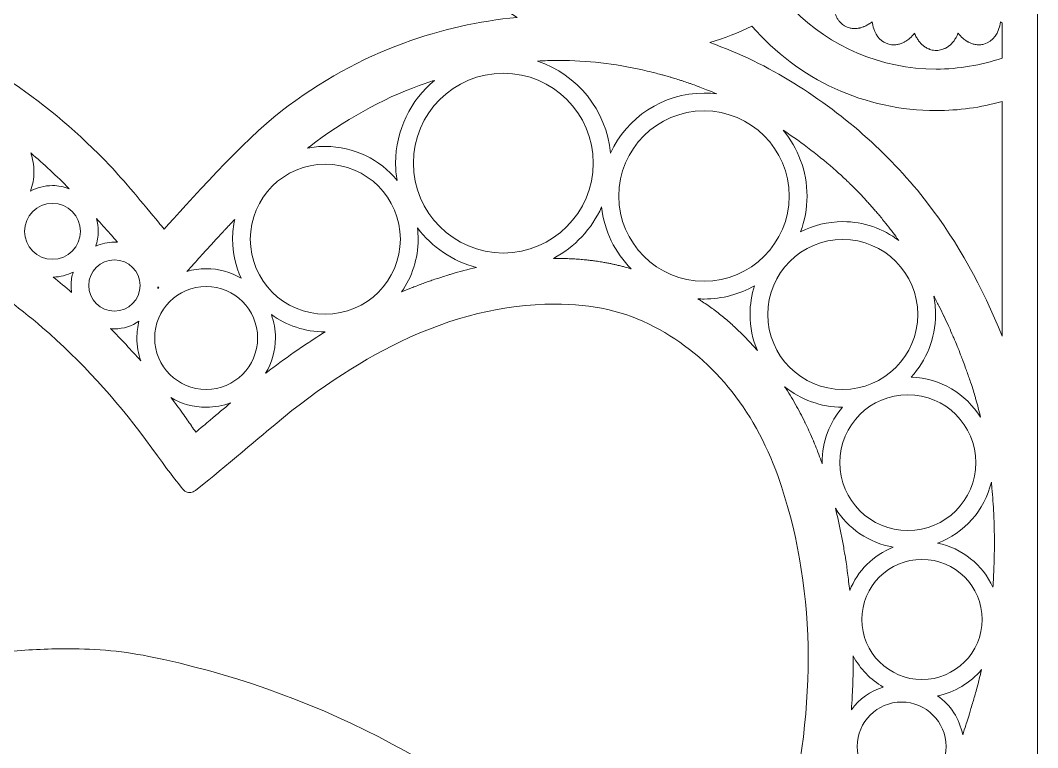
# Model space of a CAD drawing. Header units: millimetres. Extents: x 31 to 886, y -1164 to 562.
# Drawn here: x 657.4 to 886.3, y -311.6 to -148 of the extents above; entities that cross this region are included whole.
import ezdxf

# ---------------------------------------------------------------- set-up
doc = ezdxf.new("R2010")
doc.units = ezdxf.units.MM
doc.header["$MEASUREMENT"] = 0
doc.layers.add('Layer 3', color=7, linetype='Continuous')

msp = doc.modelspace()

# ---------------------------------------------------------------- linework, layer by layer
at = {"layer": 'Layer 3', "lineweight": 0}
msp.add_lwpolyline([(501, -19.87), (501, -581.1), (886.3, -581.1), (886.3, -19.87), (501, -19.87)], dxfattribs=at)
for points, knots in [([(509, -27.87), (509, -27.87), (653.34, -27.87), (653.34, -27.87), (659.46, -42.62), (671.61, -53.88), (686.76, -58.89), (685.58, -74.8), (691.34, -90.34), (702.63, -101.64), (712.98, -111.99), (726.7, -117.69), (741.24, -117.69), (741.24, -117.69), (741.24, -117.69), (741.24, -117.69), (742.61, -117.69), (744, -117.64), (745.38, -117.54), (749.54, -130.11), (757.91, -140.55), (769.19, -147.3), (760.58, -148.12), (752.2, -150.02), (743.68, -153.09), (734.25, -156.48), (724.95, -161.65), (716.04, -168.47), (707.96, -174.65), (694.55, -189.61), (689.78, -194.95), (689.39, -194.47), (688.94, -193.93), (688.49, -193.39), (685.31, -189.53), (680.5, -183.7), (677.57, -180.63), (663.85, -166.29), (648.45, -155.87), (631.79, -149.69), (622.95, -146.4), (612.97, -144.41), (602.12, -143.76), (601.3, -143.71), (600.57, -143.68), (599.9, -143.69), (599.67, -143.69), (599.46, -143.69), (599.25, -143.7), (584.49, -144.12), (570.85, -147.29), (558.71, -153.11), (546.48, -158.97), (535.47, -167.9), (525.05, -180.39), (521.56, -184.58), (518.84, -188.71), (516.95, -192.67), (514.18, -198.52), (511.13, -205.13), (509, -211.68), (509, -211.68), (509, -27.87), (509, -27.87)], [0, 0, 0, 0, 1, 1, 1, 2, 2, 2, 3, 3, 3, 4, 4, 4, 5, 5, 5, 6, 6, 6, 7, 7, 7, 8, 8, 8, 9, 9, 9, 10, 10, 10, 11, 11, 11, 12, 12, 12, 13, 13, 13, 14, 14, 14, 15, 15, 15, 16, 16, 16, 17, 17, 17, 18, 18, 18, 19, 19, 19, 20, 20, 20, 21, 21, 21, 21]), ([(878.3, -156.44), (873.53, -158.09), (868.55, -158.93), (863.48, -158.93), (838.42, -158.93), (818.02, -138.53), (818.02, -113.47), (818.02, -112.86), (818.03, -112.24), (818.06, -111.64), (818.06, -111.54), (818.07, -111.44), (818.08, -111.33), (818.08, -111.24), (818.09, -111.14), (818.09, -111.05), (818.09, -111.05), (818.11, -110.79), (818.11, -110.79), (818.12, -110.47), (818.14, -110.15), (818.17, -109.83), (818.18, -109.71), (818.19, -109.6), (818.2, -109.47), (818.2, -109.47), (818.25, -108.94), (818.25, -108.94), (818.28, -108.63), (818.31, -108.32), (818.35, -108.02), (818.36, -107.89), (818.38, -107.77), (818.4, -107.62), (818.4, -107.62), (818.49, -107.03), (818.49, -107.03), (818.52, -106.76), (818.56, -106.49), (818.6, -106.22), (818.62, -106.08), (818.65, -105.94), (818.68, -105.78), (818.68, -105.78), (818.78, -105.21), (818.78, -105.21), (818.78, -105.21), (818.79, -105.18), (818.79, -105.17), (818.83, -104.93), (818.88, -104.68), (818.93, -104.44), (818.96, -104.3), (818.99, -104.16), (819.02, -104.02), (819.02, -104.02), (819.15, -103.43), (819.15, -103.43), (819.21, -103.17), (819.26, -102.92), (819.32, -102.66), (819.36, -102.53), (819.39, -102.4), (819.44, -102.24), (819.44, -102.24), (819.59, -101.66), (819.59, -101.66), (819.65, -101.41), (819.72, -101.15), (819.79, -100.9), (819.84, -100.74), (819.89, -100.58), (819.95, -100.4), (819.95, -100.4), (820.04, -100.09), (820.04, -100.09), (820.26, -100.01), (820.49, -99.93), (820.72, -99.85), (820.72, -99.85), (820.78, -99.82), (820.78, -99.82), (821.42, -99.58), (822.04, -99.33), (822.64, -99.06), (822.64, -99.06), (822.75, -99.01), (822.75, -99.01), (823.01, -98.89), (823.27, -98.77), (823.54, -98.63), (823.6, -98.6), (823.67, -98.57), (823.72, -98.54), (823.72, -98.54), (823.81, -98.49), (823.81, -98.49), (824.03, -98.38), (824.24, -98.27), (824.45, -98.16), (824.53, -98.12), (824.62, -98.07), (824.69, -98.02), (824.69, -98.02), (824.86, -97.93), (824.86, -97.93), (825.03, -97.83), (825.2, -97.73), (825.37, -97.63), (825.46, -97.57), (825.55, -97.51), (825.64, -97.45), (825.64, -97.45), (825.74, -97.39), (825.74, -97.39), (825.91, -97.28), (826.09, -97.16), (826.27, -97.04), (826.37, -96.98), (826.47, -96.9), (826.56, -96.83), (826.56, -96.83), (826.65, -96.77), (826.65, -96.77), (826.82, -96.65), (826.99, -96.53), (827.15, -96.4), (827.19, -96.37), (827.23, -96.34), (827.28, -96.3), (827.28, -96.31), (827.28, -96.31), (827.28, -96.31), (827.32, -96.47), (827.36, -96.61), (827.4, -96.69), (827.4, -96.69), (827.45, -96.86), (827.45, -96.86), (827.49, -96.98), (827.55, -97.18), (827.64, -97.39), (827.7, -97.52), (827.77, -97.65), (827.83, -97.75), (827.83, -97.75), (827.92, -97.92), (827.92, -97.92), (827.99, -98.06), (828.08, -98.23), (828.2, -98.41), (828.27, -98.53), (828.36, -98.64), (828.44, -98.73), (828.44, -98.73), (828.58, -98.92), (828.58, -98.92), (828.61, -98.96), (828.64, -99.01), (828.67, -99.05), (828.13, -99.11), (827.6, -99.23), (827.11, -99.39), (825.28, -99.99), (824.04, -101.21), (823.61, -102.82), (823.2, -104.39), (823.66, -106.05), (824.92, -107.47), (825.26, -107.86), (825.67, -108.23), (826.12, -108.56), (826.07, -108.58), (826.03, -108.6), (825.99, -108.62), (825.99, -108.62), (825.78, -108.71), (825.78, -108.71), (825.64, -108.77), (825.5, -108.83), (825.37, -108.89), (825.2, -108.98), (825.05, -109.07), (824.92, -109.16), (824.92, -109.16), (824.75, -109.26), (824.75, -109.26), (824.63, -109.34), (824.5, -109.42), (824.39, -109.5), (824.2, -109.64), (824.06, -109.77), (823.95, -109.88), (823.95, -109.88), (823.9, -109.93), (823.9, -109.93), (823.9, -109.93), (824.55, -110.69), (824.55, -110.69), (824.55, -110.69), (823.85, -109.97), (823.85, -109.97), (823.75, -110.05), (823.64, -110.15), (823.53, -110.27), (823.36, -110.46), (823.24, -110.63), (823.15, -110.75), (823.15, -110.75), (823.1, -110.83), (823.1, -110.83), (823.03, -110.91), (822.93, -111.05), (822.84, -111.2), (822.69, -111.46), (822.6, -111.71), (822.55, -111.85), (822.55, -111.85), (822.53, -111.89), (822.53, -111.89), (822.49, -111.99), (822.43, -112.13), (822.38, -112.29), (822.27, -112.69), (822.21, -113.09), (822.22, -113.5), (822.22, -113.9), (822.27, -114.3), (822.39, -114.7), (822.44, -114.88), (822.5, -115.02), (822.55, -115.12), (822.55, -115.12), (822.56, -115.15), (822.56, -115.15), (822.62, -115.31), (822.71, -115.53), (822.86, -115.79), (822.94, -115.93), (823.03, -116.05), (823.12, -116.16), (823.12, -116.16), (823.18, -116.24), (823.18, -116.24), (823.26, -116.36), (823.38, -116.53), (823.55, -116.71), (823.67, -116.84), (823.8, -116.94), (823.85, -116.99), (823.85, -116.99), (823.99, -117.11), (823.99, -117.11), (824.11, -117.22), (824.24, -117.34), (824.41, -117.47), (824.53, -117.55), (824.65, -117.63), (824.75, -117.69), (824.75, -117.69), (824.93, -117.8), (824.93, -117.8), (825.06, -117.88), (825.21, -117.98), (825.4, -118.07), (825.53, -118.14), (825.67, -118.19), (825.78, -118.24), (825.78, -118.24), (825.99, -118.33), (825.99, -118.33), (826.04, -118.35), (826.09, -118.37), (826.13, -118.39), (825.69, -118.72), (825.29, -119.08), (824.95, -119.46), (823.66, -120.9), (823.2, -122.58), (823.63, -124.18), (823.73, -124.54), (823.88, -124.9), (824.1, -125.26), (824.16, -125.36), (824.22, -125.45), (824.27, -125.52), (824.27, -125.52), (824.3, -125.56), (824.3, -125.56), (824.46, -125.78), (824.63, -126), (824.83, -126.19), (824.83, -126.19), (824.85, -126.21), (824.85, -126.21), (824.93, -126.29), (825, -126.36), (825.08, -126.43), (825.31, -126.63), (825.56, -126.81), (825.81, -126.96), (825.86, -126.99), (825.91, -127.03), (825.99, -127.08), (826.29, -127.24), (826.62, -127.39), (826.99, -127.52), (827.07, -127.55), (827.17, -127.58), (827.25, -127.6), (827.25, -127.6), (827.32, -127.62), (827.32, -127.62), (827.58, -127.7), (827.83, -127.76), (828.09, -127.81), (828.21, -127.83), (828.33, -127.85), (828.46, -127.87), (828.54, -127.88), (828.61, -127.89), (828.69, -127.9), (828.66, -127.94), (828.64, -127.98), (828.61, -128.01), (828.61, -128.01), (828.46, -128.21), (828.46, -128.21), (828.37, -128.33), (828.27, -128.46), (828.2, -128.58), (828.09, -128.74), (828.01, -128.89), (827.96, -129), (827.96, -129), (827.86, -129.18), (827.86, -129.18), (827.79, -129.3), (827.72, -129.44), (827.65, -129.6), (827.57, -129.78), (827.52, -129.94), (827.48, -130.07), (827.48, -130.07), (827.42, -130.24), (827.42, -130.24), (827.37, -130.4), (827.32, -130.53), (827.29, -130.69), (827.24, -130.92), (827.22, -131.13), (827.21, -131.26), (827.21, -131.26), (827.2, -131.33), (827.2, -131.33), (827.2, -131.33), (828.19, -131.46), (828.19, -131.46), (828.19, -131.46), (828.19, -131.46), (828.19, -131.46), (828.19, -131.46), (827.2, -131.37), (827.2, -131.37), (827.18, -131.5), (827.16, -131.66), (827.16, -131.83), (827.16, -132.12), (827.2, -132.36), (827.22, -132.51), (827.22, -132.51), (827.23, -132.57), (827.23, -132.57), (827.24, -132.68), (827.26, -132.84), (827.3, -133), (827.4, -133.4), (827.56, -133.78), (827.76, -134.13), (827.98, -134.5), (828.25, -134.83), (828.59, -135.15), (828.71, -135.26), (828.83, -135.34), (828.91, -135.4), (828.91, -135.4), (828.94, -135.42), (828.94, -135.42), (829.19, -135.62), (829.41, -135.76), (829.65, -135.88), (829.78, -135.95), (829.92, -136), (830.06, -136.06), (830.06, -136.06), (830.09, -136.07), (830.09, -136.07), (830.35, -136.17), (830.59, -136.25), (830.84, -136.31), (830.99, -136.35), (831.14, -136.38), (831.3, -136.41), (831.53, -136.45), (831.78, -136.47), (832.06, -136.49), (832.16, -136.5), (832.26, -136.51), (832.35, -136.51), (832.45, -136.51), (832.54, -136.51), (832.63, -136.5), (832.74, -136.49), (832.86, -136.49), (832.97, -136.48), (832.97, -136.48), (833.01, -136.47), (833.01, -136.47), (833.21, -136.46), (833.4, -136.43), (833.6, -136.4), (833.38, -136.91), (833.21, -137.42), (833.11, -137.92), (832.72, -139.81), (833.15, -141.5), (834.33, -142.67), (834.59, -142.93), (834.89, -143.16), (835.26, -143.37), (835.34, -143.42), (835.43, -143.46), (835.55, -143.51), (835.81, -143.64), (836.08, -143.74), (836.34, -143.81), (836.34, -143.81), (836.4, -143.83), (836.4, -143.83), (836.48, -143.85), (836.57, -143.87), (836.66, -143.89), (837.03, -143.97), (837.39, -144.01), (837.76, -144.01), (837.78, -144.01), (837.79, -144.01), (837.81, -144), (837.81, -144), (837.84, -144), (837.84, -144), (838.25, -144), (838.66, -143.95), (839.08, -143.86), (839.57, -143.76), (840.07, -143.59), (840.57, -143.37), (840.56, -143.44), (840.56, -143.49), (840.55, -143.55), (840.55, -143.55), (840.52, -143.76), (840.52, -143.76), (840.5, -143.91), (840.49, -144.06), (840.48, -144.2), (840.47, -144.4), (840.48, -144.58), (840.49, -144.76), (840.49, -144.76), (840.49, -144.93), (840.49, -144.93), (840.49, -145.07), (840.5, -145.21), (840.52, -145.35), (840.54, -145.58), (840.59, -145.78), (840.62, -145.92), (840.62, -145.92), (840.65, -146.06), (840.65, -146.06), (840.67, -146.18), (840.7, -146.33), (840.75, -146.47), (840.82, -146.72), (840.92, -146.92), (840.98, -147.04), (840.98, -147.04), (841.02, -147.14), (841.02, -147.14), (841.08, -147.3), (841.14, -147.42), (841.21, -147.53), (841.36, -147.79), (841.52, -147.99), (841.61, -148.1), (841.61, -148.1), (841.65, -148.15), (841.65, -148.15), (841.74, -148.28), (841.83, -148.38), (841.92, -148.48), (842.2, -148.77), (842.53, -149.02), (842.88, -149.22), (843.22, -149.42), (843.6, -149.57), (843.99, -149.67), (844.09, -149.7), (844.2, -149.71), (844.3, -149.72), (844.3, -149.72), (844.31, -149.73), (844.31, -149.73), (844.47, -149.76), (844.7, -149.81), (844.97, -149.81), (845.07, -149.82), (845.16, -149.82), (845.26, -149.81), (845.56, -149.8), (845.86, -149.76), (846.19, -149.7), (846.27, -149.68), (846.36, -149.66), (846.46, -149.63), (846.46, -149.63), (846.49, -149.62), (846.49, -149.62), (846.72, -149.56), (846.96, -149.48), (847.19, -149.39), (847.19, -149.39), (847.23, -149.37), (847.23, -149.37), (847.32, -149.34), (847.41, -149.3), (847.5, -149.26), (847.74, -149.15), (847.99, -149.02), (848.24, -148.86), (848.3, -148.83), (848.36, -148.8), (848.41, -148.77), (848.63, -148.63), (848.84, -148.47), (849.07, -148.28), (849.13, -148.83), (849.24, -149.35), (849.41, -149.84), (850.01, -151.67), (851.23, -152.91), (852.83, -153.33), (853.2, -153.43), (853.58, -153.48), (853.97, -153.48), (854.05, -153.48), (854.12, -153.48), (854.18, -153.47), (854.24, -153.47), (854.3, -153.46), (854.38, -153.45), (854.66, -153.43), (854.93, -153.38), (855.2, -153.31), (855.32, -153.27), (855.45, -153.23), (855.58, -153.18), (855.82, -153.1), (856.06, -152.99), (856.3, -152.86), (856.3, -152.86), (856.36, -152.83), (856.36, -152.83), (856.45, -152.78), (856.53, -152.74), (856.62, -152.68), (856.96, -152.47), (857.27, -152.24), (857.55, -151.99), (857.92, -151.66), (858.27, -151.27), (858.58, -150.84), (858.6, -150.88), (858.62, -150.91), (858.63, -150.95), (858.63, -150.95), (858.72, -151.16), (858.72, -151.16), (858.78, -151.3), (858.84, -151.44), (858.91, -151.57), (859, -151.74), (859.09, -151.89), (859.16, -152), (859.16, -152), (859.27, -152.18), (859.27, -152.18), (859.34, -152.3), (859.42, -152.43), (859.52, -152.56), (859.63, -152.71), (859.75, -152.84), (859.84, -152.94), (859.84, -152.94), (859.97, -153.08), (859.97, -153.08), (860.06, -153.19), (860.16, -153.3), (860.28, -153.41), (860.46, -153.58), (860.62, -153.69), (860.71, -153.75), (860.71, -153.75), (860.84, -153.85), (860.84, -153.85), (860.93, -153.92), (861.06, -154.02), (861.21, -154.1), (861.45, -154.25), (861.68, -154.33), (861.8, -154.38), (861.8, -154.38), (861.89, -154.41), (861.89, -154.41), (861.99, -154.46), (862.13, -154.52), (862.3, -154.57), (862.7, -154.68), (863.1, -154.73), (863.52, -154.73), (863.92, -154.73), (864.32, -154.67), (864.72, -154.56), (864.89, -154.51), (865.03, -154.45), (865.12, -154.41), (865.12, -154.41), (865.19, -154.38), (865.19, -154.38), (865.34, -154.32), (865.56, -154.24), (865.81, -154.09), (865.93, -154.02), (866.04, -153.94), (866.18, -153.83), (866.18, -153.83), (866.26, -153.77), (866.26, -153.77), (866.38, -153.69), (866.55, -153.57), (866.73, -153.4), (866.84, -153.29), (866.95, -153.17), (867.04, -153.06), (867.04, -153.06), (867.13, -152.96), (867.13, -152.96), (867.23, -152.85), (867.35, -152.72), (867.48, -152.54), (867.57, -152.43), (867.65, -152.3), (867.7, -152.2), (867.7, -152.2), (867.81, -152.03), (867.81, -152.03), (867.89, -151.9), (867.99, -151.74), (868.08, -151.56), (868.15, -151.43), (868.21, -151.29), (868.25, -151.18), (868.25, -151.18), (868.34, -150.96), (868.34, -150.96), (868.36, -150.92), (868.39, -150.87), (868.41, -150.82), (868.73, -151.26), (869.09, -151.66), (869.48, -152), (869.76, -152.25), (870.06, -152.48), (870.41, -152.69), (870.49, -152.74), (870.58, -152.79), (870.66, -152.83), (870.66, -152.83), (870.71, -152.86), (870.71, -152.86), (870.96, -152.99), (871.21, -153.1), (871.45, -153.18), (871.58, -153.23), (871.7, -153.27), (871.82, -153.3), (872.09, -153.37), (872.38, -153.42), (872.67, -153.45), (872.74, -153.46), (872.81, -153.46), (872.87, -153.47), (872.87, -153.47), (872.97, -153.47), (872.97, -153.47), (873.08, -153.48), (873.18, -153.48), (873.28, -153.47), (873.59, -153.46), (873.9, -153.4), (874.2, -153.32), (876.25, -152.76), (877.63, -150.78), (877.92, -148.27), (878.05, -148.37), (878.17, -148.46), (878.3, -148.55), (878.3, -148.55), (878.3, -156.44), (878.3, -156.44)], [0, 0, 0, 0, 1, 1, 1, 2, 2, 2, 3, 3, 3, 4, 4, 4, 5, 5, 5, 6, 6, 6, 7, 7, 7, 8, 8, 8, 9, 9, 9, 10, 10, 10, 11, 11, 11, 12, 12, 12, 13, 13, 13, 14, 14, 14, 15, 15, 15, 16, 16, 16, 17, 17, 17, 18, 18, 18, 19, 19, 19, 20, 20, 20, 21, 21, 21, 22, 22, 22, 23, 23, 23, 24, 24, 24, 25, 25, 25, 26, 26, 26, 27, 27, 27, 28, 28, 28, 29, 29, 29, 30, 30, 30, 31, 31, 31, 32, 32, 32, 33, 33, 33, 34, 34, 34, 35, 35, 35, 36, 36, 36, 37, 37, 37, 38, 38, 38, 39, 39, 39, 40, 40, 40, 41, 41, 41, 42, 42, 42, 43, 43, 43, 44, 44, 44, 45, 45, 45, 46, 46, 46, 47, 47, 47, 48, 48, 48, 49, 49, 49, 50, 50, 50, 51, 51, 51, 52, 52, 52, 53, 53, 53, 54, 54, 54, 55, 55, 55, 56, 56, 56, 57, 57, 57, 58, 58, 58, 59, 59, 59, 60, 60, 60, 61, 61, 61, 62, 62, 62, 63, 63, 63, 64, 64, 64, 65, 65, 65, 66, 66, 66, 67, 67, 67, 68, 68, 68, 69, 69, 69, 70, 70, 70, 71, 71, 71, 72, 72, 72, 73, 73, 73, 74, 74, 74, 75, 75, 75, 76, 76, 76, 77, 77, 77, 78, 78, 78, 79, 79, 79, 80, 80, 80, 81, 81, 81, 82, 82, 82, 83, 83, 83, 84, 84, 84, 85, 85, 85, 86, 86, 86, 87, 87, 87, 88, 88, 88, 89, 89, 89, 90, 90, 90, 91, 91, 91, 92, 92, 92, 93, 93, 93, 94, 94, 94, 95, 95, 95, 96, 96, 96, 97, 97, 97, 98, 98, 98, 99, 99, 99, 100, 100, 100, 101, 101, 101, 102, 102, 102, 103, 103, 103, 104, 104, 104, 105, 105, 105, 106, 106, 106, 107, 107, 107, 108, 108, 108, 109, 109, 109, 110, 110, 110, 111, 111, 111, 112, 112, 112, 113, 113, 113, 114, 114, 114, 115, 115, 115, 116, 116, 116, 117, 117, 117, 118, 118, 118, 119, 119, 119, 120, 120, 120, 121, 121, 121, 122, 122, 122, 123, 123, 123, 124, 124, 124, 125, 125, 125, 126, 126, 126, 127, 127, 127, 128, 128, 128, 129, 129, 129, 130, 130, 130, 131, 131, 131, 132, 132, 132, 133, 133, 133, 134, 134, 134, 135, 135, 135, 136, 136, 136, 137, 137, 137, 138, 138, 138, 139, 139, 139, 140, 140, 140, 141, 141, 141, 142, 142, 142, 143, 143, 143, 144, 144, 144, 145, 145, 145, 146, 146, 146, 147, 147, 147, 148, 148, 148, 149, 149, 149, 150, 150, 150, 151, 151, 151, 152, 152, 152, 153, 153, 153, 154, 154, 154, 155, 155, 155, 156, 156, 156, 157, 157, 157, 158, 158, 158, 159, 159, 159, 160, 160, 160, 161, 161, 161, 162, 162, 162, 163, 163, 163, 164, 164, 164, 165, 165, 165, 166, 166, 166, 167, 167, 167, 168, 168, 168, 169, 169, 169, 170, 170, 170, 171, 171, 171, 172, 172, 172, 173, 173, 173, 174, 174, 174, 175, 175, 175, 176, 176, 176, 177, 177, 177, 178, 178, 178, 179, 179, 179, 180, 180, 180, 181, 181, 181, 182, 182, 182, 183, 183, 183, 184, 184, 184, 185, 185, 185, 186, 186, 186, 187, 187, 187, 188, 188, 188, 189, 189, 189, 190, 190, 190, 191, 191, 191, 192, 192, 192, 193, 193, 193, 194, 194, 194, 195, 195, 195, 196, 196, 196, 197, 197, 197, 198, 198, 198, 199, 199, 199, 200, 200, 200, 201, 201, 201, 202, 202, 202, 203, 203, 203, 204, 204, 204, 205, 205, 205, 206, 206, 206, 207, 207, 207, 208, 208, 208, 209, 209, 209, 210, 210, 210, 211, 211, 211, 212, 212, 212, 213, 213, 213, 214, 214, 214, 215, 215, 215, 216, 216, 216, 217, 217, 217, 218, 218, 218, 219, 219, 219, 220, 220, 220, 221, 221, 221, 222, 222, 222, 223, 223, 223, 224, 224, 224, 225, 225, 225, 226, 226, 226, 227, 227, 227, 228, 228, 228, 229, 229, 229, 230, 230, 230, 231, 231, 231, 232, 232, 232, 233, 233, 233, 234, 234, 234, 235, 235, 235, 236, 236, 236, 237, 237, 237, 238, 238, 238, 239, 239, 239, 240, 240, 240, 240]), ([(878.3, -219.01), (873.94, -207.99), (868.32, -197.95), (861.55, -189.11), (853.51, -178.63), (843.37, -169.53), (831.41, -162.06), (825.62, -158.44), (819.29, -155.39), (812.55, -152.97), (815.82, -152.03), (819, -150.78), (822.03, -149.26), (832.45, -161.35), (847.51, -168.26), (863.48, -168.26), (868.5, -168.26), (873.48, -167.58), (878.3, -166.22), (878.3, -166.22), (878.3, -219.01), (878.3, -219.01)], [0, 0, 0, 0, 1, 1, 1, 2, 2, 2, 3, 3, 3, 4, 4, 4, 5, 5, 5, 6, 6, 6, 7, 7, 7, 7]), ([(811.24, -164.32), (801.92, -164.32), (793.87, -169.86), (790.2, -177.81), (789.3, -168.15), (782.7, -160.13), (773.81, -157.13), (774.55, -157.09), (775.28, -157.06), (776.02, -157.03), (776.06, -157.03), (776.11, -157.03), (776.15, -157.03), (776.9, -157.01), (777.66, -156.99), (778.41, -156.99), (778.41, -156.99), (778.41, -156.99), (778.41, -156.99), (778.41, -156.99), (778.64, -156.99), (778.64, -156.99), (784.85, -156.99), (791.17, -157.71), (797.43, -159.12), (798.12, -159.28), (798.81, -159.44), (799.5, -159.61), (799.71, -159.67), (799.93, -159.72), (800.14, -159.78), (800.61, -159.9), (801.08, -160.02), (801.55, -160.15), (801.8, -160.21), (802.05, -160.29), (802.3, -160.36), (802.73, -160.48), (803.17, -160.6), (803.6, -160.73), (803.85, -160.8), (804.1, -160.88), (804.36, -160.96), (804.78, -161.09), (805.21, -161.22), (805.64, -161.35), (805.88, -161.43), (806.13, -161.51), (806.37, -161.59), (806.81, -161.73), (807.24, -161.88), (807.67, -162.03), (807.9, -162.11), (808.13, -162.18), (808.36, -162.26), (808.81, -162.42), (809.27, -162.59), (809.72, -162.76), (809.92, -162.83), (810.12, -162.9), (810.31, -162.97), (810.82, -163.16), (811.32, -163.36), (811.82, -163.56), (811.96, -163.61), (812.1, -163.67), (812.25, -163.72), (812.89, -163.98), (813.52, -164.24), (814.15, -164.51), (814.15, -164.51), (814.15, -164.51), (814.15, -164.51), (813.2, -164.39), (812.23, -164.32), (811.24, -164.32)], [0, 0, 0, 0, 1, 1, 1, 2, 2, 2, 3, 3, 3, 4, 4, 4, 5, 5, 5, 6, 6, 6, 7, 7, 7, 8, 8, 8, 9, 9, 9, 10, 10, 10, 11, 11, 11, 12, 12, 12, 13, 13, 13, 14, 14, 14, 15, 15, 15, 16, 16, 16, 17, 17, 17, 18, 18, 18, 19, 19, 19, 20, 20, 20, 21, 21, 21, 22, 22, 22, 23, 23, 23, 24, 24, 24, 25, 25, 25, 25]), ([(766.08, -200.31), (754.93, -200.31), (745.86, -191.23), (745.86, -180.08), (745.86, -168.93), (754.93, -159.86), (766.08, -159.86), (777.24, -159.86), (786.31, -168.93), (786.31, -180.08), (786.31, -191.23), (777.24, -200.31), (766.08, -200.31)], [0, 0, 0, 0, 1, 1, 1, 2, 2, 2, 3, 3, 3, 4, 4, 4, 4]), ([(741.86, -180.08), (741.86, -181.4), (741.97, -182.69), (742.17, -183.96), (738.34, -179.3), (732.53, -176.32), (726.04, -176.32), (724.68, -176.32), (723.35, -176.45), (722.06, -176.7), (722.06, -176.7), (722.06, -176.7), (722.06, -176.7), (722.2, -176.6), (722.32, -176.5), (722.44, -176.4), (722.45, -176.4), (722.46, -176.39), (722.46, -176.39), (729.93, -170.6), (738.94, -165.58), (747.18, -162.62), (747.75, -162.42), (748.33, -162.22), (748.9, -162.02), (749.47, -161.83), (750.03, -161.65), (750.6, -161.47), (750.6, -161.47), (750.6, -161.46), (750.6, -161.46), (745.27, -165.91), (741.86, -172.61), (741.86, -180.08)], [0, 0, 0, 0, 1, 1, 1, 2, 2, 2, 3, 3, 3, 4, 4, 4, 5, 5, 5, 6, 6, 6, 7, 7, 7, 8, 8, 8, 9, 9, 9, 10, 10, 10, 11, 11, 11, 11]), ([(830.41, -187.49), (830.41, -198.06), (821.81, -206.66), (811.24, -206.66), (800.67, -206.66), (792.07, -198.06), (792.07, -187.49), (792.07, -176.92), (800.67, -168.32), (811.24, -168.32), (821.81, -168.32), (830.41, -176.92), (830.41, -187.49)], [0, 0, 0, 0, 1, 1, 1, 2, 2, 2, 3, 3, 3, 4, 4, 4, 4]), ([(842.46, -193.25), (839.04, -193.25), (835.81, -194.08), (832.96, -195.55), (833.89, -193.04), (834.41, -190.32), (834.41, -187.49), (834.41, -181.85), (832.38, -176.68), (829.02, -172.66), (829.02, -172.66), (829.02, -172.66), (829.02, -172.66), (833.42, -175.6), (837.36, -178.61), (840.96, -181.81), (840.96, -181.81), (840.96, -181.81), (840.96, -181.81), (841.39, -182.2), (841.81, -182.58), (842.23, -182.97), (842.35, -183.07), (842.46, -183.18), (842.58, -183.28), (842.94, -183.62), (843.3, -183.97), (843.66, -184.31), (843.82, -184.47), (843.99, -184.62), (844.15, -184.78), (844.47, -185.1), (844.79, -185.42), (845.11, -185.74), (845.3, -185.93), (845.5, -186.13), (845.69, -186.32), (845.98, -186.62), (846.27, -186.92), (846.56, -187.22), (846.77, -187.45), (846.98, -187.67), (847.19, -187.9), (847.46, -188.18), (847.72, -188.47), (847.98, -188.76), (848.22, -189.01), (848.45, -189.27), (848.67, -189.53), (848.91, -189.8), (849.15, -190.07), (849.39, -190.34), (849.64, -190.63), (849.89, -190.93), (850.14, -191.22), (850.35, -191.47), (850.57, -191.72), (850.77, -191.97), (851.07, -192.32), (851.35, -192.67), (851.64, -193.03), (851.81, -193.23), (851.97, -193.44), (852.14, -193.64), (852.58, -194.21), (853.03, -194.78), (853.47, -195.35), (853.47, -195.36), (853.48, -195.36), (853.48, -195.37), (853.48, -195.37), (853.48, -195.37), (853.48, -195.37), (853.88, -195.89), (854.26, -196.42), (854.65, -196.94), (854.78, -197.12), (854.92, -197.31), (855.06, -197.49), (851.55, -194.83), (847.19, -193.25), (842.46, -193.25)], [0, 0, 0, 0, 1, 1, 1, 2, 2, 2, 3, 3, 3, 4, 4, 4, 5, 5, 5, 6, 6, 6, 7, 7, 7, 8, 8, 8, 9, 9, 9, 10, 10, 10, 11, 11, 11, 12, 12, 12, 13, 13, 13, 14, 14, 14, 15, 15, 15, 16, 16, 16, 17, 17, 17, 18, 18, 18, 19, 19, 19, 20, 20, 20, 21, 21, 21, 22, 22, 22, 23, 23, 23, 24, 24, 24, 25, 25, 25, 26, 26, 26, 27, 27, 27, 27]), ([(659.77, -177.8), (662.72, -180.3), (665.6, -182.98), (668.4, -185.84), (667.24, -185.39), (665.98, -185.14), (664.66, -185.14), (662.87, -185.14), (661.18, -185.6), (659.71, -186.41), (660.21, -185.04), (660.49, -183.56), (660.49, -182.02), (660.49, -180.54), (660.23, -179.12), (659.77, -177.8)], [0, 0, 0, 0, 1, 1, 1, 2, 2, 2, 3, 3, 3, 4, 4, 4, 5, 5, 5, 5]), ([(726.04, -180.32), (735.35, -180.32), (742.92, -187.89), (742.92, -197.19), (742.92, -206.5), (735.35, -214.06), (726.04, -214.06), (716.74, -214.06), (709.17, -206.5), (709.17, -197.19), (709.17, -187.89), (716.74, -180.32), (726.04, -180.32)], [0, 0, 0, 0, 1, 1, 1, 2, 2, 2, 3, 3, 3, 4, 4, 4, 4]), ([(686.3, -291.04), (679.7, -289.71), (673.32, -289.28), (667.2, -289.32), (662.44, -289.35), (657.82, -289.66), (653.38, -290.05), (653.25, -290.06), (653.12, -290.07), (653, -290.07), (652.61, -290.08), (652.21, -290.05), (651.83, -290), (652.28, -288.5), (652.75, -286.83), (652.44, -285.26), (651.08, -278.4), (648.23, -273.18), (642.59, -267.27), (641.65, -266.29), (640.47, -266.07), (639.6, -265.91), (639.3, -265.85), (639.02, -265.8), (638.84, -265.73), (638.68, -265.67), (638.51, -265.61), (638.34, -265.55), (637.72, -265.32), (636.87, -265.01), (636.55, -264.68), (630.27, -258.31), (623.5, -251.65), (615.73, -246.54), (606.03, -240.16), (597.81, -236.68), (589.07, -235.28), (586.79, -234.91), (584.46, -234.74), (582.11, -234.76), (579.09, -234.78), (576.03, -235.12), (572.95, -235.77), (563.65, -237.75), (555.89, -241.32), (549.22, -246.67), (538.39, -255.36), (531.18, -266.48), (528.37, -278.83), (524.31, -296.75), (527.95, -314.55), (538.64, -328.96), (541.53, -332.85), (545.38, -336.29), (550.1, -339.16), (552.42, -340.57), (555.51, -341.92), (558.84, -343.15), (558.99, -343.2), (559.14, -343.26), (559.29, -343.31), (559.7, -343.46), (560.11, -343.61), (560.52, -343.75), (560.7, -343.81), (560.88, -343.87), (561.05, -343.93), (561.45, -344.07), (561.84, -344.2), (562.23, -344.33), (562.43, -344.4), (562.63, -344.46), (562.83, -344.53), (563.79, -344.84), (564.74, -345.14), (565.69, -345.43), (566.21, -345.59), (566.73, -345.74), (567.25, -345.89), (567.59, -345.99), (567.92, -346.09), (568.24, -346.18), (570.91, -346.95), (573.42, -347.6), (575.5, -348.12), (575.43, -348.12), (575.35, -348.13), (575.28, -348.13), (573.36, -348.27), (571.58, -348.67), (569.86, -349.06), (569.86, -349.06), (569.2, -349.21), (569.2, -349.21), (569.01, -349.25), (568.84, -349.3), (568.65, -349.36), (568.58, -349.38), (568.51, -349.4), (568.44, -349.42), (568.37, -349.43), (568.27, -349.46), (568.16, -349.5), (568.16, -349.5), (567.74, -349.62), (567.74, -349.62), (567.66, -349.64), (567.46, -349.71), (567.41, -349.72), (566.86, -349.93), (566.29, -350.25), (565.93, -350.48), (565.55, -350.73), (565.26, -350.94), (565, -351.16), (564.11, -351.92), (563.37, -352.62), (562.61, -353.45), (562.21, -353.88), (561.89, -354.22), (561.5, -354.72), (561.43, -354.82), (561.36, -354.9), (561.29, -354.99), (561.02, -355.33), (560.72, -355.71), (560.37, -356.29), (560.14, -356.69), (559.37, -358.11), (559.38, -359.68), (559.39, -360.83), (559.78, -362.17), (560.41, -363.17), (560.97, -364.06), (561.61, -364.63), (562.12, -365.1), (562.61, -365.54), (563.05, -365.82), (563.46, -366.08), (563.57, -366.15), (563.67, -366.22), (563.79, -366.29), (563.79, -366.29), (564.03, -366.45), (564.03, -366.45), (564.64, -366.86), (565.21, -367.24), (565.77, -367.67), (565.77, -367.67), (566.62, -368.3), (566.62, -368.3), (567.72, -369.13), (568.86, -369.98), (569.93, -370.86), (575.63, -375.57), (581.08, -380.25), (586.14, -384.76), (591.86, -389.87), (596.85, -394.64), (601.39, -399.35), (604.11, -402.16), (606.74, -405.1), (609.36, -408.27), (605.61, -406.21), (600.05, -403.01), (593.2, -398.59), (581.9, -391.29), (565.67, -379.69), (552.48, -365.85), (549.13, -362.34), (538.31, -350.2), (532.64, -340.8), (520.18, -320.14), (513.22, -298.76), (511.95, -277.25), (511.28, -266.07), (512.21, -255.25), (514.64, -245.94), (516.62, -238.34), (517.93, -233.32), (521.16, -227.21), (524.41, -221.07), (528.03, -216.2), (532.88, -211.41), (537.91, -206.45), (542.73, -202.65), (547.62, -199.82), (557.24, -194.24), (568.08, -190.71), (580.76, -189.01), (583.79, -188.61), (586.77, -188.41), (589.65, -188.43), (590.06, -188.43), (590.47, -188.44), (590.88, -188.45), (603.27, -188.78), (614.56, -190.89), (625.4, -194.91), (638.67, -199.83), (651.13, -207.3), (662.43, -217.1), (671.04, -224.57), (678.81, -233.03), (685.55, -242.26), (693.68, -253.38), (694.25, -253.74), (694.47, -253.88), (694.79, -254.08), (695.15, -254.18), (695.51, -254.18), (695.87, -254.19), (696.24, -254.09), (696.56, -253.9), (697.29, -253.46), (708.64, -244.04), (712.82, -240.45), (722.98, -231.77), (733.1, -224.97), (742.89, -220.27), (754.59, -214.66), (766.24, -211.81), (777.51, -211.81), (777.51, -211.81), (777.55, -211.81), (777.55, -211.81), (786.39, -211.82), (793.32, -213.38), (800.03, -216.89), (812.8, -223.57), (822.44, -235.22), (827.89, -250.58), (836.3, -274.23), (836.9, -302.33), (829.59, -329.7), (829.01, -331.88), (828.45, -334.04), (827.89, -336.18), (825.54, -345.15), (823.33, -353.63), (820.17, -362.19), (816.67, -371.64), (812.37, -380.89), (808.21, -389.84), (808.21, -389.84), (808.18, -389.9), (808.18, -389.9), (808.02, -390.24), (807.86, -390.59), (807.7, -390.93), (807.76, -386.3), (807.43, -380.66), (806.12, -374.93), (805.7, -373.05), (805.08, -371.3), (804.29, -369.7), (798.73, -358.43), (791.53, -348.64), (782.91, -340.62), (755.93, -315.51), (722.52, -298.37), (686.3, -291.04)], [0, 0, 0, 0, 1, 1, 1, 2, 2, 2, 3, 3, 3, 4, 4, 4, 5, 5, 5, 6, 6, 6, 7, 7, 7, 8, 8, 8, 9, 9, 9, 10, 10, 10, 11, 11, 11, 12, 12, 12, 13, 13, 13, 14, 14, 14, 15, 15, 15, 16, 16, 16, 17, 17, 17, 18, 18, 18, 19, 19, 19, 20, 20, 20, 21, 21, 21, 22, 22, 22, 23, 23, 23, 24, 24, 24, 25, 25, 25, 26, 26, 26, 27, 27, 27, 28, 28, 28, 29, 29, 29, 30, 30, 30, 31, 31, 31, 32, 32, 32, 33, 33, 33, 34, 34, 34, 35, 35, 35, 36, 36, 36, 37, 37, 37, 38, 38, 38, 39, 39, 39, 40, 40, 40, 41, 41, 41, 42, 42, 42, 43, 43, 43, 44, 44, 44, 45, 45, 45, 46, 46, 46, 47, 47, 47, 48, 48, 48, 49, 49, 49, 50, 50, 50, 51, 51, 51, 52, 52, 52, 53, 53, 53, 54, 54, 54, 55, 55, 55, 56, 56, 56, 57, 57, 57, 58, 58, 58, 59, 59, 59, 60, 60, 60, 61, 61, 61, 62, 62, 62, 63, 63, 63, 64, 64, 64, 65, 65, 65, 66, 66, 66, 67, 67, 67, 68, 68, 68, 69, 69, 69, 70, 70, 70, 71, 71, 71, 72, 72, 72, 73, 73, 73, 74, 74, 74, 75, 75, 75, 76, 76, 76, 77, 77, 77, 78, 78, 78, 79, 79, 79, 80, 80, 80, 81, 81, 81, 82, 82, 82, 83, 83, 83, 84, 84, 84, 85, 85, 85, 86, 86, 86, 87, 87, 87, 87]), ([(664.66, -189.14), (668.13, -189.14), (670.95, -191.96), (670.95, -195.43), (670.95, -198.9), (668.13, -201.72), (664.66, -201.72), (661.19, -201.72), (658.37, -198.9), (658.37, -195.43), (658.37, -191.96), (661.19, -189.14), (664.66, -189.14)], [0, 0, 0, 0, 1, 1, 1, 2, 2, 2, 3, 3, 3, 4, 4, 4, 4]), ([(788.2, -189.94), (788.78, -195.36), (791.22, -200.22), (794.88, -203.88), (794.64, -203.81), (794.4, -203.74), (794.17, -203.67), (793.95, -203.61), (793.74, -203.55), (793.52, -203.49), (793.24, -203.41), (792.96, -203.34), (792.68, -203.26), (792.35, -203.18), (792.03, -203.1), (791.71, -203.03), (791.48, -202.97), (791.26, -202.92), (791.03, -202.87), (790.77, -202.81), (790.51, -202.76), (790.25, -202.7), (789.96, -202.65), (789.67, -202.59), (789.39, -202.53), (789.08, -202.48), (788.78, -202.42), (788.47, -202.37), (788.27, -202.33), (788.07, -202.3), (787.87, -202.27), (787.45, -202.2), (787.03, -202.14), (786.61, -202.08), (786.46, -202.06), (786.31, -202.04), (786.15, -202.02), (785.81, -201.98), (785.46, -201.94), (785.11, -201.9), (784.95, -201.88), (784.79, -201.86), (784.63, -201.85), (784.17, -201.8), (783.7, -201.76), (783.24, -201.72), (783.1, -201.71), (782.96, -201.7), (782.83, -201.69), (782.4, -201.66), (781.98, -201.64), (781.55, -201.61), (781.46, -201.61), (781.36, -201.6), (781.26, -201.6), (780.75, -201.57), (780.24, -201.55), (779.72, -201.54), (779.59, -201.54), (779.47, -201.54), (779.34, -201.53), (778.8, -201.52), (778.26, -201.51), (777.71, -201.51), (777.71, -201.51), (777.71, -201.51), (777.71, -201.51), (777.71, -201.51), (777.35, -201.52), (777.35, -201.52), (782.14, -198.99), (785.98, -194.9), (788.2, -189.94)], [0, 0, 0, 0, 1, 1, 1, 2, 2, 2, 3, 3, 3, 4, 4, 4, 5, 5, 5, 6, 6, 6, 7, 7, 7, 8, 8, 8, 9, 9, 9, 10, 10, 10, 11, 11, 11, 12, 12, 12, 13, 13, 13, 14, 14, 14, 15, 15, 15, 16, 16, 16, 17, 17, 17, 18, 18, 18, 19, 19, 19, 20, 20, 20, 21, 21, 21, 22, 22, 22, 23, 23, 23, 24, 24, 24, 24]), ([(674.53, -192.53), (674.54, -192.53), (674.54, -192.54), (674.55, -192.54), (675.52, -193.63), (676.57, -194.81), (677.64, -196.01), (677.73, -196.11), (677.82, -196.21), (677.91, -196.31), (678.33, -196.79), (678.75, -197.26), (679.16, -197.72), (679.21, -197.77), (679.25, -197.82), (679.29, -197.86), (679.06, -197.85), (678.83, -197.84), (678.6, -197.84), (677.09, -197.84), (675.66, -198.18), (674.38, -198.79), (674.75, -197.74), (674.95, -196.61), (674.95, -195.43), (674.95, -194.42), (674.8, -193.45), (674.53, -192.53)], [0, 0, 0, 0, 1, 1, 1, 2, 2, 2, 3, 3, 3, 4, 4, 4, 5, 5, 5, 6, 6, 6, 7, 7, 7, 8, 8, 8, 9, 9, 9, 9]), ([(707.12, -205.99), (704.8, -204.62), (702.11, -203.83), (699.23, -203.83), (697.74, -203.83), (696.29, -204.05), (694.92, -204.45), (694.93, -204.43), (694.95, -204.42), (694.96, -204.41), (695.45, -203.85), (695.94, -203.31), (696.42, -202.78), (696.43, -202.77), (696.44, -202.76), (696.45, -202.75), (696.94, -202.21), (697.42, -201.68), (697.89, -201.16), (697.9, -201.15), (697.9, -201.14), (697.91, -201.13), (698.38, -200.62), (698.84, -200.11), (699.29, -199.62), (699.31, -199.59), (699.33, -199.57), (699.36, -199.54), (699.8, -199.06), (700.23, -198.59), (700.65, -198.13), (700.68, -198.09), (700.71, -198.06), (700.74, -198.03), (701.15, -197.58), (701.56, -197.14), (701.96, -196.71), (702.02, -196.64), (702.08, -196.58), (702.14, -196.51), (702.5, -196.11), (702.87, -195.72), (703.23, -195.33), (703.3, -195.25), (703.37, -195.18), (703.45, -195.1), (703.79, -194.73), (704.13, -194.36), (704.46, -194.01), (704.52, -193.94), (704.59, -193.87), (704.65, -193.81), (704.99, -193.44), (705.32, -193.08), (705.65, -192.74), (705.65, -192.73), (705.65, -192.73), (705.66, -192.73), (705.34, -194.17), (705.17, -195.66), (705.17, -197.19), (705.17, -200.33), (705.87, -203.31), (707.12, -205.99)], [0, 0, 0, 0, 1, 1, 1, 2, 2, 2, 3, 3, 3, 4, 4, 4, 5, 5, 5, 6, 6, 6, 7, 7, 7, 8, 8, 8, 9, 9, 9, 10, 10, 10, 11, 11, 11, 12, 12, 12, 13, 13, 13, 14, 14, 14, 15, 15, 15, 16, 16, 16, 17, 17, 17, 18, 18, 18, 19, 19, 19, 20, 20, 20, 21, 21, 21, 21]), ([(746.76, -194.67), (750.02, -198.97), (754.67, -202.16), (760.05, -203.55), (760.05, -203.55), (760.05, -203.55), (760.05, -203.55), (758.15, -203.98), (756.24, -204.48), (754.32, -205.05), (754.09, -205.12), (753.87, -205.19), (753.64, -205.26), (753.17, -205.4), (752.7, -205.55), (752.23, -205.7), (751.92, -205.8), (751.62, -205.9), (751.32, -206), (750.88, -206.14), (750.45, -206.29), (750.01, -206.44), (749.66, -206.56), (749.31, -206.69), (748.96, -206.82), (748.55, -206.96), (748.14, -207.11), (747.74, -207.26), (747.33, -207.41), (746.92, -207.57), (746.51, -207.73), (746.15, -207.87), (745.79, -208.01), (745.43, -208.15), (744.69, -208.45), (743.94, -208.75), (743.2, -209.07), (743.2, -209.07), (743.19, -209.07), (743.19, -209.07), (745.54, -205.7), (746.92, -201.6), (746.92, -197.19), (746.92, -196.34), (746.86, -195.5), (746.76, -194.67)], [0, 0, 0, 0, 1, 1, 1, 2, 2, 2, 3, 3, 3, 4, 4, 4, 5, 5, 5, 6, 6, 6, 7, 7, 7, 8, 8, 8, 9, 9, 9, 10, 10, 10, 11, 11, 11, 12, 12, 12, 13, 13, 13, 14, 14, 14, 15, 15, 15, 15]), ([(842.46, -231), (833.16, -231), (825.59, -223.43), (825.59, -214.12), (825.59, -204.82), (833.16, -197.25), (842.46, -197.25), (851.76, -197.25), (859.33, -204.82), (859.33, -214.12), (859.33, -223.43), (851.76, -231), (842.46, -231)], [0, 0, 0, 0, 1, 1, 1, 2, 2, 2, 3, 3, 3, 4, 4, 4, 4]), ([(678.6, -201.84), (681.77, -201.84), (684.36, -204.42), (684.36, -207.6), (684.36, -210.77), (681.77, -213.36), (678.6, -213.36), (675.42, -213.36), (672.83, -210.77), (672.83, -207.6), (672.83, -204.42), (675.42, -201.84), (678.6, -201.84)], [0, 0, 0, 0, 1, 1, 1, 2, 2, 2, 3, 3, 3, 4, 4, 4, 4]), ([(668.96, -209.18), (667.62, -208), (666.24, -206.84), (664.84, -205.71), (666.44, -205.69), (667.96, -205.29), (669.31, -204.6), (669, -205.55), (668.83, -206.55), (668.83, -207.6), (668.83, -208.14), (668.88, -208.66), (668.96, -209.18)], [0, 0, 0, 0, 1, 1, 1, 2, 2, 2, 3, 3, 3, 4, 4, 4, 4]), ([(699.23, -207.83), (705.62, -207.83), (710.81, -213.03), (710.81, -219.42), (710.81, -225.8), (705.62, -231), (699.23, -231), (692.85, -231), (687.65, -225.8), (687.65, -219.42), (687.65, -213.03), (692.85, -207.83), (699.23, -207.83)], [0, 0, 0, 0, 1, 1, 1, 2, 2, 2, 3, 3, 3, 4, 4, 4, 4]), ([(688.33, -208.3), (688.34, -208.16), (688.34, -208.03), (688.35, -207.89), (688.35, -207.89), (688.35, -207.89), (688.35, -207.89), (688.42, -207.97), (688.49, -208.03), (688.55, -208.09), (688.55, -208.09), (688.55, -208.09), (688.55, -208.09), (688.47, -208.16), (688.4, -208.23), (688.33, -208.3)], [0, 0, 0, 0, 1, 1, 1, 2, 2, 2, 3, 3, 3, 4, 4, 4, 5, 5, 5, 5]), ([(823.24, -222.26), (822.46, -221.36), (821.67, -220.49), (820.88, -219.65), (820.87, -219.65), (820.86, -219.64), (820.86, -219.64), (820.08, -218.81), (819.29, -218.03), (818.49, -217.28), (818.47, -217.26), (818.45, -217.23), (818.42, -217.21), (817.64, -216.48), (816.85, -215.78), (816.05, -215.1), (816.01, -215.07), (815.97, -215.03), (815.92, -215), (815.14, -214.34), (814.35, -213.71), (813.54, -213.11), (813.47, -213.07), (813.41, -213.02), (813.35, -212.97), (812.55, -212.39), (811.74, -211.82), (810.92, -211.29), (810.84, -211.23), (810.76, -211.18), (810.68, -211.13), (810.41, -210.96), (810.14, -210.78), (809.87, -210.61), (810.32, -210.64), (810.78, -210.66), (811.24, -210.66), (815.37, -210.66), (819.25, -209.56), (822.62, -207.66), (821.95, -209.7), (821.59, -211.87), (821.59, -214.12), (821.59, -217.01), (822.18, -219.76), (823.24, -222.26)], [0, 0, 0, 0, 1, 1, 1, 2, 2, 2, 3, 3, 3, 4, 4, 4, 5, 5, 5, 6, 6, 6, 7, 7, 7, 8, 8, 8, 9, 9, 9, 10, 10, 10, 11, 11, 11, 12, 12, 12, 13, 13, 13, 14, 14, 14, 15, 15, 15, 15]), ([(862.92, -210), (863.31, -210.72), (863.7, -211.46), (864.08, -212.2), (864.09, -212.22), (864.1, -212.25), (864.11, -212.27), (864.47, -212.98), (864.83, -213.7), (865.18, -214.42), (865.2, -214.48), (865.23, -214.53), (865.26, -214.59), (865.59, -215.28), (865.91, -215.97), (866.23, -216.67), (866.27, -216.77), (866.31, -216.86), (866.36, -216.95), (866.66, -217.61), (866.95, -218.28), (867.24, -218.96), (867.3, -219.09), (867.35, -219.22), (867.41, -219.35), (867.68, -219.99), (867.95, -220.63), (868.21, -221.28), (868.28, -221.45), (868.35, -221.62), (868.42, -221.79), (868.67, -222.41), (868.91, -223.04), (869.16, -223.67), (869.23, -223.87), (869.31, -224.07), (869.39, -224.27), (869.63, -224.9), (869.86, -225.54), (870.1, -226.19), (870.17, -226.39), (870.25, -226.59), (870.32, -226.79), (870.62, -227.64), (870.92, -228.49), (871.21, -229.36), (871.22, -229.37), (871.22, -229.38), (871.22, -229.38), (871.44, -230.02), (871.65, -230.67), (871.85, -231.33), (872, -231.81), (872.14, -232.3), (872.28, -232.79), (872.33, -232.95), (872.38, -233.11), (872.42, -233.27), (872.6, -233.9), (872.77, -234.54), (872.94, -235.18), (872.95, -235.2), (872.95, -235.21), (872.95, -235.23), (873.13, -235.9), (873.3, -236.58), (873.46, -237.26), (870.17, -232.01), (864.44, -228.45), (857.86, -228.2), (861.26, -224.48), (863.33, -219.54), (863.33, -214.12), (863.33, -212.71), (863.19, -211.33), (862.92, -210)], [0, 0, 0, 0, 1, 1, 1, 2, 2, 2, 3, 3, 3, 4, 4, 4, 5, 5, 5, 6, 6, 6, 7, 7, 7, 8, 8, 8, 9, 9, 9, 10, 10, 10, 11, 11, 11, 12, 12, 12, 13, 13, 13, 14, 14, 14, 15, 15, 15, 16, 16, 16, 17, 17, 17, 18, 18, 18, 19, 19, 19, 20, 20, 20, 21, 21, 21, 22, 22, 22, 23, 23, 23, 24, 24, 24, 25, 25, 25, 25]), ([(713.9, -214.15), (717.3, -216.6), (721.47, -218.05), (725.97, -218.06), (725.97, -218.06), (725.97, -218.06), (725.97, -218.06), (725.51, -218.35), (725.04, -218.64), (724.58, -218.94), (724.42, -219.04), (724.27, -219.14), (724.11, -219.24), (723.67, -219.52), (723.22, -219.81), (722.77, -220.11), (722.62, -220.21), (722.47, -220.31), (722.32, -220.41), (721.85, -220.72), (721.38, -221.03), (720.92, -221.34), (720.84, -221.39), (720.77, -221.44), (720.7, -221.49), (718.5, -222.98), (716.34, -224.54), (714.24, -226.13), (714.23, -226.13), (714.23, -226.14), (714.22, -226.15), (713.68, -226.55), (713.15, -226.96), (712.63, -227.37), (712.63, -227.37), (712.62, -227.37), (712.62, -227.37), (714.01, -225.04), (714.81, -222.32), (714.81, -219.42), (714.81, -217.57), (714.49, -215.8), (713.9, -214.15)], [0, 0, 0, 0, 1, 1, 1, 2, 2, 2, 3, 3, 3, 4, 4, 4, 5, 5, 5, 6, 6, 6, 7, 7, 7, 8, 8, 8, 9, 9, 9, 10, 10, 10, 11, 11, 11, 12, 12, 12, 13, 13, 13, 14, 14, 14, 14]), ([(684.53, -224.56), (682.37, -222.12), (680.1, -219.71), (677.69, -217.32), (677.69, -217.32), (677.69, -217.32), (677.69, -217.32), (677.99, -217.34), (678.29, -217.36), (678.6, -217.36), (680.64, -217.36), (682.54, -216.72), (684.12, -215.64), (683.81, -216.85), (683.65, -218.12), (683.65, -219.42), (683.65, -221.22), (683.96, -222.95), (684.53, -224.56)], [0, 0, 0, 0, 1, 1, 1, 2, 2, 2, 3, 3, 3, 4, 4, 4, 5, 5, 5, 6, 6, 6, 6]), ([(837.81, -247.46), (837.81, -247.56), (837.82, -247.66), (837.82, -247.76), (837.75, -247.56), (837.69, -247.36), (837.61, -247.15), (837.37, -246.46), (837.12, -245.78), (836.86, -245.1), (836.79, -244.93), (836.73, -244.76), (836.66, -244.59), (836.43, -243.99), (836.19, -243.39), (835.94, -242.8), (835.91, -242.73), (835.89, -242.66), (835.86, -242.59), (835.57, -241.91), (835.28, -241.25), (834.98, -240.58), (834.94, -240.49), (834.89, -240.39), (834.85, -240.29), (834.57, -239.68), (834.28, -239.07), (833.99, -238.47), (833.96, -238.42), (833.94, -238.37), (833.92, -238.32), (833.25, -236.95), (832.54, -235.62), (831.8, -234.32), (831.79, -234.3), (831.78, -234.28), (831.77, -234.27), (831.02, -232.95), (830.22, -231.65), (829.39, -230.38), (829.39, -230.38), (829.39, -230.38), (829.38, -230.38), (832.95, -233.25), (837.48, -234.98), (842.4, -235), (839.54, -238.36), (837.81, -242.71), (837.81, -247.46)], [0, 0, 0, 0, 1, 1, 1, 2, 2, 2, 3, 3, 3, 4, 4, 4, 5, 5, 5, 6, 6, 6, 7, 7, 7, 8, 8, 8, 9, 9, 9, 10, 10, 10, 11, 11, 11, 12, 12, 12, 13, 13, 13, 14, 14, 14, 15, 15, 15, 16, 16, 16, 16]), ([(704.73, -234), (703.28, -235.25), (701.73, -236.56), (700.18, -237.85), (700.16, -237.87), (700.14, -237.89), (700.11, -237.91), (699.61, -238.33), (699.11, -238.74), (698.61, -239.16), (698.61, -239.16), (698.46, -239.29), (698.46, -239.29), (697.93, -239.73), (697.41, -240.17), (696.89, -240.59), (696.57, -240.14), (696.26, -239.69), (695.94, -239.22), (695.94, -239.22), (695.9, -239.16), (695.9, -239.16), (695.3, -238.29), (694.68, -237.39), (693.93, -236.34), (693.07, -235.15), (692.2, -233.99), (691.32, -232.83), (693.64, -234.21), (696.35, -235), (699.23, -235), (701.17, -235), (703.02, -234.64), (704.73, -234)], [0, 0, 0, 0, 1, 1, 1, 2, 2, 2, 3, 3, 3, 4, 4, 4, 5, 5, 5, 6, 6, 6, 7, 7, 7, 8, 8, 8, 9, 9, 9, 10, 10, 10, 11, 11, 11, 11]), ([(841.81, -247.46), (841.81, -239.03), (848.67, -232.18), (857.1, -232.18), (865.53, -232.18), (872.39, -239.03), (872.39, -247.46), (872.39, -255.89), (865.53, -262.75), (857.1, -262.75), (848.67, -262.75), (841.81, -255.89), (841.81, -247.46)], [0, 0, 0, 0, 1, 1, 1, 2, 2, 2, 3, 3, 3, 4, 4, 4, 4]), ([(863.75, -265.57), (869.78, -263.34), (874.4, -258.18), (875.88, -251.83), (875.95, -252.5), (876.01, -253.16), (876.07, -253.83), (876.07, -253.86), (876.08, -253.9), (876.08, -253.93), (876.24, -255.82), (876.36, -257.72), (876.45, -259.64), (876.45, -259.81), (876.46, -259.98), (876.47, -260.14), (876.49, -260.59), (876.5, -261.04), (876.51, -261.49), (876.52, -261.86), (876.53, -262.24), (876.54, -262.61), (876.55, -262.99), (876.56, -263.37), (876.56, -263.74), (876.57, -264.23), (876.57, -264.72), (876.57, -265.2), (876.57, -265.5), (876.57, -265.79), (876.57, -266.09), (876.57, -266.88), (876.56, -267.68), (876.54, -268.47), (876.54, -268.48), (876.54, -268.48), (876.54, -268.48), (876.54, -268.49), (876.54, -268.5), (876.54, -268.51), (876.52, -269.14), (876.51, -269.77), (876.48, -270.39), (876.47, -270.76), (876.46, -271.13), (876.44, -271.49), (876.43, -271.72), (876.42, -271.96), (876.41, -272.19), (876.39, -272.67), (876.37, -273.15), (876.34, -273.63), (876.34, -273.72), (876.33, -273.8), (876.33, -273.89), (876.3, -274.43), (876.26, -274.97), (876.23, -275.5), (873.93, -270.46), (869.32, -266.69), (863.75, -265.57)], [0, 0, 0, 0, 1, 1, 1, 2, 2, 2, 3, 3, 3, 4, 4, 4, 5, 5, 5, 6, 6, 6, 7, 7, 7, 8, 8, 8, 9, 9, 9, 10, 10, 10, 11, 11, 11, 12, 12, 12, 13, 13, 13, 14, 14, 14, 15, 15, 15, 16, 16, 16, 17, 17, 17, 18, 18, 18, 19, 19, 19, 20, 20, 20, 20]), ([(844.01, -276.24), (843.94, -275.56), (843.86, -274.89), (843.78, -274.22), (843.76, -274.05), (843.74, -273.88), (843.72, -273.71), (843.64, -273.08), (843.56, -272.45), (843.48, -271.82), (843.45, -271.62), (843.42, -271.42), (843.4, -271.22), (843.31, -270.6), (843.22, -269.98), (843.12, -269.36), (843.09, -269.18), (843.07, -269), (843.04, -268.82), (842.93, -268.17), (842.83, -267.53), (842.72, -266.89), (842.7, -266.78), (842.68, -266.68), (842.66, -266.57), (842.13, -263.57), (841.51, -260.62), (840.79, -257.73), (843.64, -262.26), (848.33, -265.51), (853.81, -266.46), (849.35, -268.24), (845.79, -271.79), (844.01, -276.24)], [0, 0, 0, 0, 1, 1, 1, 2, 2, 2, 3, 3, 3, 4, 4, 4, 5, 5, 5, 6, 6, 6, 7, 7, 7, 8, 8, 8, 9, 9, 9, 10, 10, 10, 11, 11, 11, 11]), ([(860.28, -296.26), (852.82, -296.26), (846.75, -290.2), (846.75, -282.74), (846.75, -275.28), (852.82, -269.22), (860.28, -269.22), (867.73, -269.22), (873.8, -275.28), (873.8, -282.74), (873.8, -290.2), (867.73, -296.26), (860.28, -296.26)], [0, 0, 0, 0, 1, 1, 1, 2, 2, 2, 3, 3, 3, 4, 4, 4, 4]), ([(844.8, -290.94), (846.35, -293.86), (848.71, -296.29), (851.57, -297.94), (848.67, -298.84), (846.16, -300.66), (844.4, -303.06), (844.47, -302.08), (844.53, -301.1), (844.58, -300.11), (844.59, -300.01), (844.59, -299.91), (844.6, -299.8), (844.64, -298.9), (844.68, -298), (844.71, -297.11), (844.71, -297.01), (844.72, -296.91), (844.72, -296.82), (844.75, -295.89), (844.77, -294.96), (844.78, -294.04), (844.78, -293.99), (844.78, -293.93), (844.78, -293.88), (844.8, -292.9), (844.8, -291.92), (844.8, -290.94)], [0, 0, 0, 0, 1, 1, 1, 2, 2, 2, 3, 3, 3, 4, 4, 4, 5, 5, 5, 6, 6, 6, 7, 7, 7, 8, 8, 8, 9, 9, 9, 9]), ([(863.78, -299.91), (867.71, -299.11), (871.16, -296.99), (873.66, -294.03), (873.66, -294.03), (873.66, -294.04), (873.66, -294.04), (873.5, -294.74), (873.33, -295.43), (873.16, -296.12), (873.14, -296.22), (873.11, -296.32), (873.09, -296.42), (872.91, -297.12), (872.73, -297.81), (872.54, -298.49), (872.54, -298.5), (872.53, -298.51), (872.53, -298.51), (872.27, -299.45), (872, -300.39), (871.73, -301.32), (871.59, -301.8), (871.44, -302.27), (871.3, -302.75), (871.18, -303.16), (871.05, -303.57), (870.93, -303.98), (870.74, -304.62), (870.54, -305.25), (870.34, -305.87), (870.28, -306.08), (870.21, -306.29), (870.14, -306.49), (869.91, -307.23), (869.68, -307.96), (869.43, -308.69), (868.75, -305.08), (866.67, -301.96), (863.78, -299.91)], [0, 0, 0, 0, 1, 1, 1, 2, 2, 2, 3, 3, 3, 4, 4, 4, 5, 5, 5, 6, 6, 6, 7, 7, 7, 8, 8, 8, 9, 9, 9, 10, 10, 10, 11, 11, 11, 12, 12, 12, 13, 13, 13, 13]), ([(855.69, -321.31), (850.18, -321.31), (845.7, -316.83), (845.7, -311.31), (845.7, -305.8), (850.18, -301.32), (855.69, -301.32), (861.2, -301.32), (865.68, -305.8), (865.68, -311.31), (865.68, -316.83), (861.2, -321.31), (855.69, -321.31)], [0, 0, 0, 0, 1, 1, 1, 2, 2, 2, 3, 3, 3, 4, 4, 4, 4])]:
    msp.add_open_spline(points, degree=3, knots=knots, dxfattribs=at)

doc.saveas('drawing.dxf')
